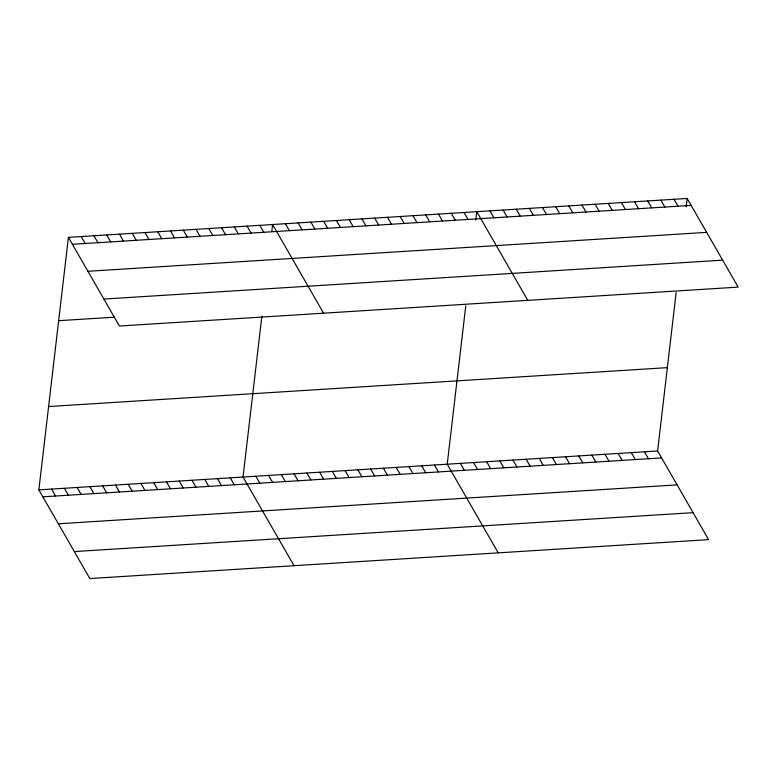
<?xml version="1.0" encoding="UTF-8"?>
<svg xmlns="http://www.w3.org/2000/svg" width="777" height="777" viewBox="0 0 777 777"><rect width="100%" height="100%" fill="white"/><g stroke="black" fill="none" stroke-linecap="round" stroke-linejoin="round"><path stroke-width="1.17" d="M676.155 292.521L657.604 450.971L708.585 539.636L89.841 578.544L38.85 489.879L68.415 237.364L687.159 198.456L738.15 287.121L119.396 326.029L68.415 237.364M261.868 316.2L243.036 477.039L294.027 565.705M271.765 231.672L272.601 224.524L323.591 313.189M465.773 305.75L447.222 464.199L498.212 552.865M475.815 220.017L476.787 211.684L527.777 300.349M686.188 206.789L687.159 198.456M72.407 244.308L691.161 205.4M87.918 271.28L706.662 232.372M103.895 299.067L722.639 260.159M58.654 320.697L114.345 317.191M48.601 406.546L667.356 367.638M38.85 489.879L657.604 450.971M42.842 496.824L661.596 457.915M58.353 523.785L677.097 484.877M74.33 551.573L693.084 512.665M674.018 199.281L678.01 206.226M660.868 200.107L664.859 207.051M647.717 200.942L651.709 207.886M634.566 201.767L638.568 208.712M621.425 202.593L625.417 209.537M608.274 203.419L612.266 210.363M595.124 204.244L599.116 211.189M581.973 205.07L585.965 212.014M568.832 205.895L572.824 212.84M555.681 206.721L559.673 213.665M542.531 207.556L546.522 214.501M529.38 208.382L533.372 215.326M516.229 209.207L520.231 216.152M644.454 451.796L648.445 458.741M503.088 210.033L507.08 216.977M631.303 452.622L635.295 459.566M489.937 210.858L493.929 217.803M618.152 453.447L622.154 460.392M605.011 454.273L609.003 461.217M464.024 212.49L468.016 219.435M591.86 455.099L595.852 462.043M451.262 213.286L455.254 220.231M578.71 455.924L582.701 462.869M438.5 214.093L442.502 221.037M565.559 456.75L569.551 463.704M425.738 214.899L429.739 221.843M552.418 457.585L556.41 464.529M412.975 215.695L416.977 222.64M400.213 216.501L404.215 223.446M539.267 458.411L543.259 465.355M387.461 217.307L391.453 224.252M526.116 459.236L530.108 466.181M374.699 218.104L378.69 225.048M512.966 460.062L516.958 467.006M361.936 218.91L365.928 225.854M499.815 460.887L503.817 467.832M349.174 219.706L353.166 226.651M486.674 461.713L490.666 468.657M336.412 220.513L340.404 227.457M473.523 462.538L477.515 469.483M323.65 221.319L327.641 228.263M460.373 463.374L464.364 470.318M310.887 222.115L314.879 229.06M298.125 222.921L302.117 229.866M434.46 464.996L438.461 471.94M285.363 223.727L289.355 230.672M421.697 465.802L425.699 472.746M408.945 466.608L412.937 473.552M259.839 225.33L263.83 232.274M396.183 467.404L400.174 474.349M247.076 226.126L251.068 233.071M383.42 468.21L387.412 475.155M234.314 226.933L238.306 233.877M370.658 469.007L374.65 475.951M221.552 227.739L225.544 234.683M357.896 469.813L361.888 476.757M208.79 228.535L212.781 235.48M345.134 470.619L349.126 477.564M196.027 229.341L200.019 236.286M332.371 471.416L336.363 478.36M183.265 230.147L187.267 237.092M319.609 472.222L323.601 479.166M170.503 230.944L174.504 237.888M306.847 473.028L310.839 479.972M157.741 231.75L161.742 238.694M294.085 473.824L298.077 480.769M144.978 232.546L148.98 239.491M281.323 474.63L285.314 481.575M132.226 233.353L136.218 240.297M268.56 475.427L272.552 482.371M119.464 234.159L123.456 241.103M255.798 476.233L259.79 483.177M106.702 234.955L110.693 241.9M93.939 235.761L97.931 242.706M230.274 477.836L234.265 484.78M81.177 236.567L85.169 243.512M217.511 478.642L221.503 485.586M204.749 479.448L208.751 486.392M191.987 480.244L195.989 487.189M179.225 481.05L183.226 487.995M166.463 481.847L170.464 488.791M153.71 482.653L157.702 489.597M140.948 483.459L144.94 490.404M128.186 484.256L132.177 491.2M115.423 485.062L119.415 492.006M102.661 485.868L106.653 492.812M89.899 486.664L93.891 493.609M77.137 487.47L81.129 494.415M64.374 488.267L68.366 495.211M51.612 489.073L55.604 496.017"/></g></svg>
